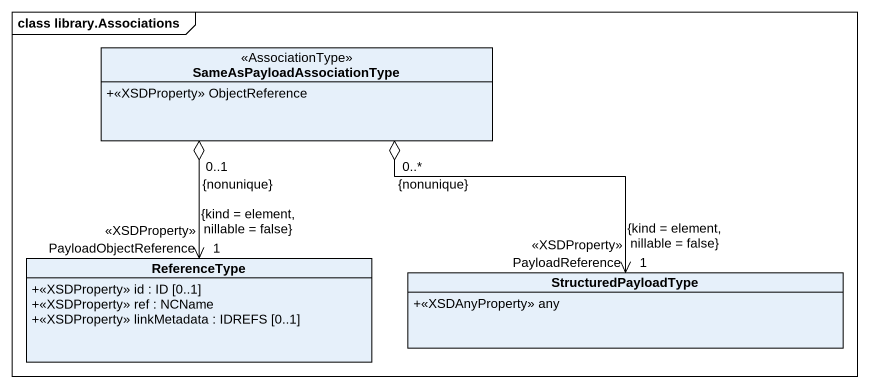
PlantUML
@startuml
mainframe class library.Associations
hide circle
hide empty members
skinparam classAttributeIconSize 0
class SameAsPayloadAssociationType <<AssociationType>> {
  +<<XSDProperty>> ObjectReference
}
class ReferenceType {
  +<<XSDProperty>> id : ID [0..1]
  +<<XSDProperty>> ref : NCName
  +<<XSDProperty>> linkMetadata : IDREFS [0..1]
}
class StructuredPayloadType {
  +<<XSDAnyProperty>> any
}
SameAsPayloadAssociationType "0..1\n{nonunique}" o--> "PayloadObjectReference\n<<XSDProperty>>\n1\n{kind = element, nillable = false}" ReferenceType
SameAsPayloadAssociationType "0..*\n{nonunique}" o--> "PayloadReference\n<<XSDProperty>>\n1\n{kind = element, nillable = false}" StructuredPayloadType
@enduml
